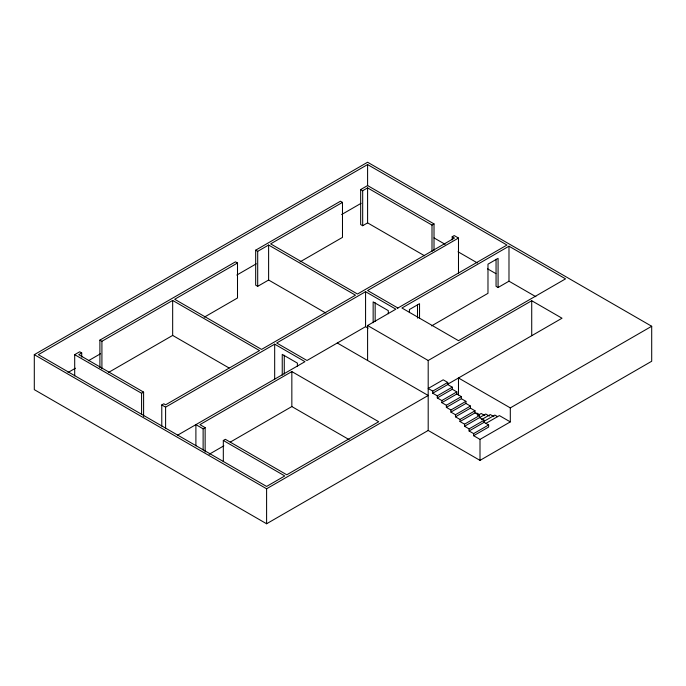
<?xml version="1.0" encoding="UTF-8"?>
<svg xmlns="http://www.w3.org/2000/svg" width="686" height="686" viewBox="0 0 686 686"><rect width="100%" height="100%" fill="white"/><g stroke="black" fill="none" stroke-linecap="round" stroke-linejoin="round"><path stroke-width="1.03" d="M34.3 354.662L367.593 162.239L651.7 326.262L651.7 361.248L480.003 460.383L428.193 430.465L266.597 523.761L34.3 389.648L34.3 354.662L266.597 488.775L428.193 395.479L337.298 343M397.271 308.374L506.971 245.039L367.593 164.571L38.339 354.662L266.597 486.443L284.776 475.947L223.319 440.472L223.319 461.669M74.697 375.868L74.697 354.662L79.696 351.781L81.711 352.947L81.711 357.183M99.89 367.679L99.89 340.119L235.478 261.838L237.502 263.004L237.502 297.99L204.248 317.189M325.901 313.099L268.612 280.025L257.696 286.328L255.681 285.162L255.681 250.176L340.462 201.221L342.486 202.387L342.486 237.382L300.108 261.838M424.634 255.818L367.593 222.881L362.68 225.72L360.665 224.554L360.665 189.559L367.593 185.563L434.015 223.91L434.015 250.416M81.711 352.947L78.736 354.662L143.597 392.109L143.597 416.496M99.89 340.119L101.914 341.285L172.666 300.434L259.522 350.58L165.6 404.809L163.8 403.771L161.776 404.937L161.776 426.143M237.502 263.004L174.69 299.268L261.546 349.414L355.477 295.186L268.612 245.039L257.696 251.342L255.681 250.176M342.486 202.387L270.636 243.873L357.492 294.02L454.449 238.042L452.194 236.739L452.194 239.92M360.665 189.559L362.68 190.725L367.593 187.895L432 225.077L434.015 223.91M68.017 372.515L75.443 368.228M88.425 360.733L100.482 353.77M236.816 275.06L256.298 263.81M341.628 214.547L361.102 203.305M108.345 372.558L172.666 335.42L229.03 367.962M74.697 354.662L141.582 393.275L143.597 392.109M452.194 236.739L454.218 235.572L458.488 238.042L458.488 273.028M161.776 404.937L165.6 407.141L274.674 344.166L304.978 361.659L177.614 435.19M367.593 360.493L367.593 325.507L395.873 309.18L365.569 291.687L276.698 343L306.994 360.493L365.569 326.673L368.099 328.131M458.488 238.042L367.593 290.521L397.889 308.014M223.319 440.472L225.342 439.306L286.791 474.781L378.706 421.719L291.842 371.572L199.935 424.634L205.14 427.644L205.14 452.023M508.986 246.205L401.936 308.014L458.488 340.668L565.547 278.859L508.986 246.205L508.986 281.191L535.877 296.712M195.896 445.84L195.896 424.634L203.125 428.81L205.14 427.644M209.127 454.312L223.833 445.823M230.264 442.11L291.842 406.558L349.131 439.632M431.554 325.901L487.978 293.325L487.978 264.17L498.079 258.339L498.079 287.494L496.055 286.328L496.055 259.257M498.079 287.494L508.986 281.191M367.593 325.507L428.193 360.493L531.719 300.725L562.014 318.218L447.606 384.271M432.737 391.106L447.735 382.445L447.735 384.546L432.737 393.207L432.737 391.106L428.193 388.482L443.19 379.821L447.735 382.445M437.282 395.831L452.28 387.17L452.28 389.271L437.282 397.931L437.282 395.831L432.737 393.207M441.827 400.555L456.825 391.895L456.825 393.996L441.827 402.648L441.827 400.555L437.282 397.931M446.372 405.272L461.369 396.619L461.369 398.712L446.372 407.373L446.372 405.272L441.827 402.648M450.916 409.996L465.914 401.336L465.914 403.437L450.916 412.097L450.916 409.996L446.372 407.373M455.461 414.721L470.459 406.061L470.459 408.161L455.461 416.822L455.461 414.721L450.916 412.097M460.006 419.446L475.004 410.785L475.004 412.886L460.006 421.547L460.006 419.446L455.461 416.822M477.619 415.579L481.212 413.495L484.848 415.596M460.006 421.547L464.551 424.171L479.548 415.51L479.548 417.611L484.093 420.235L484.093 422.327L469.095 430.988L469.095 428.887L484.093 420.235M464.551 424.171L464.551 426.263L485.757 414.018L489.392 416.119M481.306 419.746L490.301 414.55L493.937 416.642M484.05 421.307L494.846 415.073L497.582 416.642M458.488 394.965L458.488 377.986L510.307 407.896L651.7 326.262M485.894 423.391L499.399 415.596L510.307 421.89L510.307 407.896M473.64 433.612L488.638 424.951L488.638 427.052L473.64 435.713L473.64 433.612L469.095 430.988M473.64 435.713L480.003 439.392L510.307 421.89M434.049 237.922L445.128 244.319M458.051 251.779L477.43 262.97M487.583 268.835L495.892 273.628M447.735 384.546L452.28 387.17M452.28 389.271L456.825 391.895M456.825 393.996L461.369 396.619M461.369 398.712L465.914 401.336M465.914 403.437L470.459 406.061M470.459 408.161L475.004 410.785M476.667 412.972L479.394 414.55M475.004 412.886L479.548 415.51M484.093 422.327L488.638 424.951M464.551 426.263L469.095 428.887M531.719 300.725L531.719 335.711M480.003 439.392L480.003 460.383M432 225.077L432 251.582M428.193 360.493L428.193 430.465M419.532 318.261L419.532 303.684L409.431 309.515L409.431 312.636M417.508 304.601L417.508 318.141M388.302 313.759L388.302 310.638L373.15 301.891L373.15 322.72M375.165 302.809L375.165 321.554M367.593 164.571L367.593 185.777M367.593 187.895L367.593 222.881M365.569 291.687L365.569 326.673M362.68 190.725L362.68 225.72M297.398 366.238L297.398 363.117L282.246 354.37L282.246 375.199M291.842 371.572L291.842 406.558M284.27 355.288L284.27 374.033M274.674 344.166L274.674 379.152M268.612 245.039L268.612 280.025M266.597 488.775L266.597 523.761M257.696 251.342L257.696 286.328M203.125 428.81L203.125 450.007M172.666 300.434L172.666 335.42M165.6 407.141L165.6 428.347M141.582 393.275L141.582 414.481M101.914 341.285L101.914 368.845"/></g></svg>
